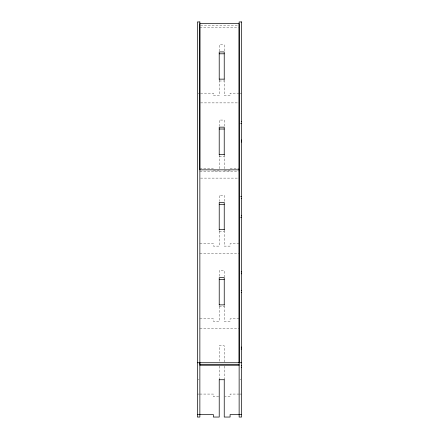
<?xml version="1.0" encoding="UTF-8"?>
<svg xmlns="http://www.w3.org/2000/svg" width="439" height="439" viewBox="0 0 439 439"><rect width="100%" height="100%" fill="white"/><g stroke="black" fill="none" stroke-linecap="round" stroke-linejoin="round"><path stroke-width="0.33" stroke-dasharray="2.19 1.65" d="M200.53 25.489L238.437 25.489M199.866 27.657L238.459 27.657M219.209 81.001L224.225 81.001M197.984 93.156L199.24 93.156M200.541 93.156L213.37 93.156L213.37 95.664L219.22 95.664L219.22 80.074M239.134 93.156L230.085 93.156L230.085 95.664L224.236 95.664L224.236 80.074M239.76 93.156L241.642 93.156M200.541 102.885L239.134 102.885M239.551 123.315L241.225 123.315M219.209 156.229L224.225 156.229M199.866 168.384L213.37 168.384M230.085 168.384L239.134 168.384M213.37 170.892L219.22 170.892M224.236 170.892L230.085 170.892M199.866 171.715L238.448 171.715M200.541 178.113L239.134 178.113M239.551 196.683L241.225 196.683M239.551 217.179L241.225 217.179M219.22 231.512L224.236 231.512M199.866 243.612L213.37 243.612L213.37 246.12L219.22 246.12L219.22 230.151M239.134 243.612L230.085 243.612L230.085 246.12L224.236 246.12L224.236 230.151M199.866 253.341L239.134 253.341M219.22 306.74L224.236 306.74M199.866 318.84L213.37 318.84L213.37 321.348L219.22 321.348L219.22 305.379M239.134 318.84L230.085 318.84L230.085 321.348L224.236 321.348L224.236 305.379M199.866 328.57L239.134 328.57M198.192 379.73L199.032 379.73M239.968 379.73L240.808 379.73M197.358 394.068L199.24 394.068M199.866 394.068L213.37 394.068L213.37 396.576L219.22 396.576M239.134 394.068L230.085 394.068L230.085 396.576L224.883 396.576M239.76 394.068L241.642 394.068M224.236 50.935L224.236 44.833L219.22 44.833L219.22 50.935M224.236 126.163L224.236 120.066L219.22 120.066L219.22 126.163M224.225 154.989L224.236 170.211M224.236 201.391L224.236 195.295L219.22 195.295L219.22 201.391M224.236 277.3L224.236 270.523L219.22 270.523L219.22 277.3M224.236 362.016L224.236 345.751L219.22 345.751L219.22 362.016M224.236 366.082L224.236 378.956M219.209 154.989L219.22 170.211M219.22 366.082L219.22 378.956"/><path stroke-width="0.66" d="M199.866 362.735L199.866 364.6L239.134 364.6M219.209 53.794L224.225 53.794M219.209 79.141L224.225 79.141M241.225 121.449L241.642 121.449M241.225 123.315L241.642 123.315M219.209 129.022L224.225 129.022M241.225 140.085L241.642 140.085M241.225 141.951L241.642 141.951M219.209 154.369L224.225 154.369M239.123 169.855L199.855 169.855L199.855 23.629L239.112 23.629L239.134 362.735M241.225 196.683L241.642 196.683M241.225 198.543L241.642 198.543M219.22 204.305L224.236 204.305M241.225 215.319L241.642 215.319M241.225 217.179L241.642 217.179M219.22 229.646L224.236 229.646M241.225 271.911L241.642 271.911M241.225 273.771L241.642 273.771M219.22 279.533L224.236 279.533M241.225 290.547L241.642 290.547M241.225 292.407L241.642 292.407M219.22 304.875L224.236 304.875M241.225 347.139L241.642 347.139M241.225 349L241.642 349M197.358 362.735L241.642 362.735M199.866 365.243L239.134 365.243M241.225 365.775L241.642 365.775M241.225 367.635L241.642 367.635M219.22 379.73L224.236 379.73M197.358 414.542L213.37 414.542L213.37 417.05L219.22 417.05L219.22 379.636M241.642 414.542L230.085 414.542L230.085 417.05L224.236 417.05L224.236 379.636M224.236 79.399L224.225 51.928L219.209 51.928L219.22 79.399M224.225 154.868L224.225 127.156L219.209 127.156L219.209 154.868M224.236 230.151L224.236 202.439L219.22 202.439L219.22 230.151M224.236 305.083L224.236 277.667L219.22 277.667L219.22 305.083M199.866 21.95L197.358 21.95L197.358 417.05L199.866 417.05L199.866 21.95M241.642 21.95L239.134 21.95L239.134 417.05L241.642 417.05L241.642 21.95"/></g></svg>
